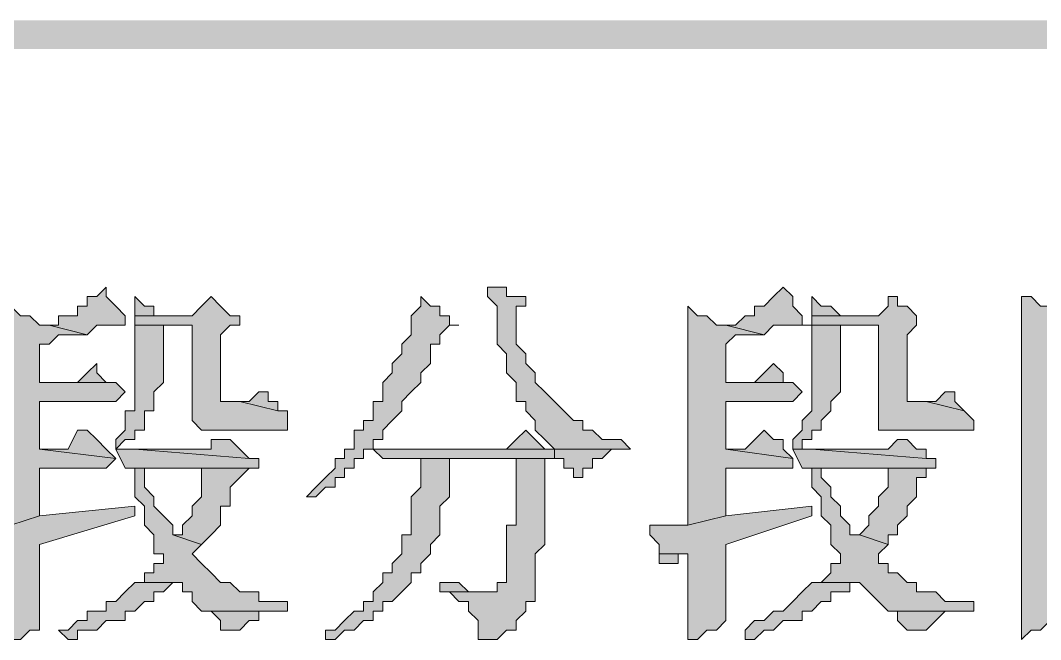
# Model space of a CAD drawing. Header units: millimetres. Extents: x 6 to 291, y 4 to 206.
# Drawn here: x 238.845 to 243.374, y 9.906 to 12.658 of the extents above; entities that cross this region are included whole.
import ezdxf

# ---------------------------------------------------------------- set-up
doc = ezdxf.new("R2010")
doc.units = ezdxf.units.MM
doc.layers.add('C00-00-00', color=7, linetype='Continuous')

msp = doc.modelspace()

# ---------------------------------------------------------------- hatches: boundary and pattern name
at = {"layer": 'C00-00-00'}
h = msp.add_hatch(color=256, dxfattribs=at)
h.dxf.hatch_style = 2
h.paths.add_polyline_path([(139.784669, 12.657674), (139.784669, 12.530663), (286.342664, 12.657674)])
h = msp.add_hatch(color=256, dxfattribs=at)
h.dxf.hatch_style = 2
h.paths.add_polyline_path([(139.784669, 12.530663), (286.342664, 12.657674), (286.342664, 12.530663)])
h = msp.add_hatch(color=256, dxfattribs=at)
h.dxf.hatch_style = 2
h.paths.add_polyline_path([(139.784669, 12.657674), (139.784669, 12.530663), (286.342664, 12.657674)])
h = msp.add_hatch(color=256, dxfattribs=at)
h.dxf.hatch_style = 2
h.paths.add_polyline_path([(139.784669, 12.530663), (286.342664, 12.657674), (286.342664, 12.530663)])
h = msp.add_hatch(color=256, dxfattribs=at)
h.dxf.hatch_style = 2
h.paths.add_polyline_path([(239.22566, 11.472329), (239.183326, 11.429996), (239.140993, 11.429996), (239.140993, 11.387663), (239.09866, 11.387663), (239.09866, 11.345329), (239.056326, 11.345329), (239.013993, 11.345329), (239.013993, 11.302996), (238.97166, 11.302996), (239.140993, 11.260663), (239.183326, 11.302996), (239.22566, 11.302996), (239.310326, 11.302996), (239.310326, 11.345329), (239.267993, 11.387663), (239.22566, 11.429996)])
h = msp.add_hatch(color=256, dxfattribs=at)
h.dxf.hatch_style = 2
h.paths.add_polyline_path([(240.918999, 11.472329), (240.918999, 11.429996), (240.961333, 11.387663), (240.961333, 11.302996), (240.961333, 11.260663), (240.961333, 11.218329), (241.003666, 11.175996), (241.003666, 11.133663), (241.003666, 11.091329), (241.045999, 11.048996), (241.045999, 11.006663), (241.045999, 10.964329), (241.088333, 10.964329), (241.088333, 10.921996), (241.130666, 10.879663), (241.130666, 10.837329), (241.172999, 10.794996), (241.215333, 10.752663), (241.511666, 10.752663), (241.553999, 10.752663), (241.511666, 10.794996), (241.469333, 10.794996), (241.426999, 10.794996), (241.384666, 10.837329), (241.342333, 10.837329), (241.342333, 10.879663), (241.299999, 10.879663), (241.257666, 10.921996), (241.215333, 10.964329), (241.172999, 11.006663), (241.130666, 11.048996), (241.130666, 11.091329), (241.088333, 11.133663), (241.088333, 11.175996), (241.045999, 11.218329), (241.045999, 11.302996), (241.045999, 11.345329), (241.045999, 11.387663), (241.088333, 11.387663), (241.088333, 11.429996), (241.003666, 11.429996), (241.003666, 11.472329)])
h = msp.add_hatch(color=256, dxfattribs=at)
h.dxf.hatch_style = 2
h.paths.add_polyline_path([(242.231339, 11.472329), (242.189005, 11.429996), (242.146672, 11.387663), (242.104339, 11.387663), (242.104339, 11.345329), (242.062005, 11.345329), (242.019672, 11.302996), (241.977339, 11.302996), (242.146672, 11.260663), (242.189005, 11.302996), (242.231339, 11.302996), (242.273672, 11.302996), (242.358339, 11.302996), (242.316005, 11.302996), (242.316005, 11.345329), (242.273672, 11.387663), (242.273672, 11.429996)])
h = msp.add_hatch(color=256, dxfattribs=at)
h.dxf.hatch_style = 2
h.paths.add_polyline_path([(239.691329, 11.430003), (239.648996, 11.38767), (239.606662, 11.345336), (239.352662, 11.345336), (239.352662, 11.303003), (239.606662, 11.303003), (239.606662, 10.922003), (239.606662, 10.87967), (239.648996, 10.837336), (239.691329, 10.837336), (239.987662, 10.837336), (240.029996, 10.837336), (240.029996, 10.87967), (240.029996, 10.922003), (239.987662, 10.922003), (239.818329, 10.964336), (239.775996, 10.964336), (239.733662, 10.964336), (239.733662, 11.26067), (239.775996, 11.303003), (239.818329, 11.303003), (239.818329, 11.345336), (239.775996, 11.345336), (239.733662, 11.38767)])
h = msp.add_hatch(color=256, dxfattribs=at)
h.dxf.hatch_style = 2
h.paths.add_polyline_path([(239.352671, 11.430003), (239.352671, 11.38767), (239.352671, 11.345336), (239.479671, 11.345336), (239.437337, 11.345336), (239.437337, 11.38767), (239.395004, 11.38767)])
h = msp.add_hatch(color=256, dxfattribs=at)
h.dxf.hatch_style = 2
h.paths.add_polyline_path([(240.622667, 11.430003), (240.622667, 11.38767), (240.580334, 11.345336), (240.580334, 11.303003), (240.580334, 11.26067), (240.538001, 11.218336), (240.538001, 11.176003), (240.495667, 11.13367), (240.495667, 11.091336), (240.453334, 11.049003), (240.453334, 11.00667), (240.453334, 10.964336), (240.411001, 10.964336), (240.411001, 10.922003), (240.411001, 10.87967), (240.368667, 10.87967), (240.368667, 10.837336), (240.326334, 10.837336), (240.326334, 10.795003), (240.326334, 10.75267), (240.284001, 10.75267), (240.284001, 10.710336), (240.241667, 10.710336), (240.241667, 10.668003), (240.199334, 10.62567), (240.157001, 10.583336), (240.114667, 10.541003), (240.157001, 10.541003), (240.199334, 10.583336), (240.241667, 10.583336), (240.241667, 10.62567), (240.284001, 10.62567), (240.284001, 10.668003), (240.326334, 10.668003), (240.326334, 10.710336), (240.368667, 10.710336), (240.368667, 10.75267), (240.411001, 10.75267), (240.411001, 10.795003), (240.453334, 10.795003), (240.453334, 10.837336), (240.495667, 10.87967), (240.538001, 10.922003), (240.538001, 10.964336), (240.580334, 11.00667), (240.622667, 11.049003), (240.622667, 11.091336), (240.665001, 11.13367), (240.665001, 11.176003), (240.665001, 11.218336), (240.707334, 11.218336), (240.707334, 11.26067), (240.749667, 11.303003), (240.792001, 11.303003), (240.749667, 11.303003), (240.749667, 11.345336), (240.707334, 11.345336), (240.707334, 11.38767), (240.665001, 11.38767)])
h = msp.add_hatch(color=256, dxfattribs=at)
h.dxf.hatch_style = 2
h.paths.add_polyline_path([(242.358333, 11.430003), (242.358333, 11.345336), (242.485333, 11.345336), (242.443, 11.38767), (242.400667, 11.38767)])
h = msp.add_hatch(color=256, dxfattribs=at)
h.dxf.hatch_style = 2
h.paths.add_polyline_path([(242.697008, 11.430003), (242.697008, 11.38767), (242.654674, 11.345336), (242.358341, 11.345336), (242.358341, 11.303003), (242.654674, 11.303003), (242.654674, 10.922003), (242.654674, 10.837336), (242.697008, 10.837336), (242.739341, 10.837336), (242.993341, 10.837336), (243.035674, 10.837336), (243.078008, 10.837336), (243.078008, 10.87967), (243.035674, 10.922003), (242.866341, 10.964336), (242.781674, 10.964336), (242.781674, 11.26067), (242.824008, 11.303003), (242.824008, 11.345336), (242.781674, 11.38767), (242.739341, 11.38767), (242.739341, 11.430003)])
h = msp.add_hatch(color=256, dxfattribs=at)
h.dxf.hatch_style = 2
h.paths.add_polyline_path([(243.289672, 11.430003), (243.289672, 11.345336), (243.289672, 10.075336), (243.289672, 10.033003), (243.289672, 9.906003), (243.332005, 9.948336), (243.374339, 9.948336), (243.416672, 9.99067), (243.416672, 10.075336), (244.305672, 10.075336), (244.432672, 10.075336), (244.432672, 10.11767), (243.416672, 10.11767), (243.416672, 11.303003), (244.305672, 11.303003), (244.475005, 11.303003), (244.475005, 11.345336), (243.459005, 11.345336), (243.416672, 11.38767), (243.374339, 11.38767), (243.332005, 11.430003)])
h = msp.add_hatch(color=256, dxfattribs=at)
h.dxf.hatch_style = 2
h.paths.add_polyline_path([(238.802333, 11.387677), (238.802333, 10.41401), (238.929333, 10.456343), (238.929333, 10.66801), (239.225666, 10.66801), (239.267999, 10.710343), (238.929333, 10.752677), (238.929333, 10.964343), (239.267999, 10.964343), (239.310333, 11.006677), (239.267999, 11.04901), (238.929333, 11.04901), (238.929333, 11.218343), (238.971666, 11.218343), (239.013999, 11.260677), (239.056333, 11.260677), (239.098666, 11.260677), (239.140999, 11.260677), (238.971666, 11.30301), (238.929333, 11.30301), (238.886999, 11.345343), (238.844666, 11.345343)])
h = msp.add_hatch(color=256, dxfattribs=at)
h.dxf.hatch_style = 2
h.paths.add_polyline_path([(241.807996, 11.387677), (241.807996, 10.41401), (241.977329, 10.456343), (241.977329, 10.66801), (242.231329, 10.66801), (242.273662, 10.66801), (242.273662, 10.710343), (241.977329, 10.752677), (241.977329, 10.964343), (242.273662, 10.964343), (242.315996, 11.006677), (242.273662, 11.04901), (241.977329, 11.04901), (241.977329, 11.218343), (242.019662, 11.260677), (242.061996, 11.260677), (242.104329, 11.260677), (242.146662, 11.260677), (241.977329, 11.30301), (241.934996, 11.30301), (241.892662, 11.345343), (241.850329, 11.345343)])
h = msp.add_hatch(color=256, dxfattribs=at)
h.dxf.hatch_style = 2
h.paths.add_polyline_path([(239.310328, 11.303008), (239.268002, 11.303008)])
h = msp.add_hatch(color=256, dxfattribs=at)
h.dxf.hatch_style = 2
h.paths.add_polyline_path([(239.352671, 11.303008), (239.352671, 11.091342), (239.352671, 11.049008), (239.352671, 10.922008), (239.310337, 10.922008), (239.310337, 10.879675), (239.310337, 10.837342), (239.268004, 10.795008), (239.268004, 10.752675), (239.310337, 10.795008), (239.352671, 10.795008), (239.352671, 10.837342), (239.395004, 10.837342), (239.395004, 10.879675), (239.395004, 10.922008), (239.437337, 10.922008), (239.437337, 10.964342), (239.437337, 11.006675), (239.479671, 11.049008), (239.479671, 11.176008), (239.479671, 11.218342), (239.479671, 11.303008), (239.606671, 11.303008)])
h = msp.add_hatch(color=256, dxfattribs=at)
h.dxf.hatch_style = 2
h.paths.add_polyline_path([(242.358333, 11.303008), (242.273665, 11.303008), (242.316007, 11.303008)])
h = msp.add_hatch(color=256, dxfattribs=at)
h.dxf.hatch_style = 2
h.paths.add_polyline_path([(242.358333, 11.303008), (242.358333, 11.006675), (242.358333, 10.964342), (242.358333, 10.922008), (242.316, 10.879675), (242.316, 10.837342), (242.273667, 10.795008), (242.273667, 10.752675), (242.316, 10.752675), (242.316, 10.795008), (242.358333, 10.795008), (242.358333, 10.837342), (242.400667, 10.837342), (242.400667, 10.879675), (242.443, 10.922008), (242.443, 10.964342), (242.485333, 11.006675), (242.485333, 11.091342), (242.485333, 11.133675), (242.485333, 11.303008), (242.654667, 11.303008)])
h = msp.add_hatch(color=256, dxfattribs=at)
h.dxf.hatch_style = 2
h.paths.add_polyline_path([(239.183333, 11.133671), (239.141, 11.091338), (239.098667, 11.049004), (238.929333, 11.049004), (239.268, 11.049004), (239.225667, 11.049004), (239.183333, 11.091338)])
h = msp.add_hatch(color=256, dxfattribs=at)
h.dxf.hatch_style = 2
h.paths.add_polyline_path([(242.188996, 11.133671), (242.146663, 11.091338), (242.104329, 11.049004), (241.977329, 11.049004), (242.273663, 11.049004), (242.231329, 11.049004), (242.231329, 11.091338)])
h = msp.add_hatch(color=256, dxfattribs=at)
h.dxf.hatch_style = 2
h.paths.add_polyline_path([(239.945335, 11.006676), (239.903001, 11.006676), (239.860668, 10.964343), (239.818335, 10.964343), (239.987668, 10.92201), (239.987668, 10.964343), (239.945335, 10.964343)])
h = msp.add_hatch(color=256, dxfattribs=at)
h.dxf.hatch_style = 2
h.paths.add_polyline_path([(242.950997, 11.006676), (242.908664, 10.964343), (242.866331, 10.964343), (243.035664, 10.92201), (242.993331, 10.964343), (242.993331, 11.006676)])
h = msp.add_hatch(color=256, dxfattribs=at)
h.dxf.hatch_style = 2
h.paths.add_polyline_path([(239.141007, 10.837339), (239.098674, 10.837339), (239.05634, 10.752672), (238.92934, 10.752672), (239.268007, 10.710339), (239.225674, 10.752672), (239.18334, 10.795006)])
h = msp.add_hatch(color=256, dxfattribs=at)
h.dxf.hatch_style = 2
h.paths.add_polyline_path([(241.088337, 10.837339), (241.046003, 10.795006), (241.00367, 10.752672), (240.49567, 10.752672), (241.173003, 10.752672), (241.13067, 10.795006)])
h = msp.add_hatch(color=256, dxfattribs=at)
h.dxf.hatch_style = 2
h.paths.add_polyline_path([(242.14667, 10.837339), (242.062003, 10.752672), (241.977337, 10.752672), (242.27367, 10.710339), (242.231337, 10.752672), (242.231337, 10.795006), (242.189003, 10.795006)])
h = msp.add_hatch(color=256, dxfattribs=at)
h.dxf.hatch_style = 2
h.paths.add_polyline_path([(239.733671, 10.794997), (239.691338, 10.794997), (239.691338, 10.752663), (239.352671, 10.752663), (239.860671, 10.71033), (239.818338, 10.752663), (239.776004, 10.794997)])
h = msp.add_hatch(color=256, dxfattribs=at)
h.dxf.hatch_style = 2
h.paths.add_polyline_path([(242.78166, 10.794997), (242.739327, 10.794997), (242.696994, 10.752663), (242.358327, 10.752663), (242.866327, 10.71033), (242.866327, 10.752663), (242.823994, 10.752663)])
h = msp.add_hatch(color=256, dxfattribs=at)
h.dxf.hatch_style = 2
h.paths.add_polyline_path([(239.268002, 10.75267), (239.310335, 10.668004), (239.903002, 10.668004), (239.903002, 10.710337), (239.860669, 10.710337), (239.352669, 10.75267)])
h = msp.add_hatch(color=256, dxfattribs=at)
h.dxf.hatch_style = 2
h.paths.add_polyline_path([(240.411004, 10.75267), (240.453337, 10.710337), (241.215337, 10.710337), (241.215337, 10.75267), (241.173004, 10.75267)])
h = msp.add_hatch(color=256, dxfattribs=at)
h.dxf.hatch_style = 2
h.paths.add_polyline_path([(241.215331, 10.75267), (241.215331, 10.710337), (241.257665, 10.710337), (241.257665, 10.668004), (241.299998, 10.668004), (241.299998, 10.62567), (241.342331, 10.62567), (241.342331, 10.668004), (241.384665, 10.668004), (241.384665, 10.710337), (241.426998, 10.710337), (241.469331, 10.75267), (241.511665, 10.75267)])
h = msp.add_hatch(color=256, dxfattribs=at)
h.dxf.hatch_style = 2
h.paths.add_polyline_path([(242.273665, 10.75267), (242.315998, 10.668004), (242.908665, 10.668004), (242.908665, 10.710337), (242.866331, 10.710337), (242.358331, 10.75267)])
h = msp.add_hatch(color=256, dxfattribs=at)
h.dxf.hatch_style = 2
h.paths.add_polyline_path([(240.622667, 10.710328), (240.622667, 10.583328), (240.580334, 10.540995), (240.580334, 10.498661), (240.580334, 10.456328), (240.580334, 10.371661), (240.538001, 10.371661), (240.538001, 10.329328), (240.538001, 10.286995), (240.495667, 10.244661), (240.495667, 10.202328), (240.453334, 10.202328), (240.453334, 10.159995), (240.411001, 10.117661), (240.411001, 10.075328), (240.368667, 10.075328), (240.368667, 10.032995), (240.326334, 10.032995), (240.284001, 9.990661), (240.241667, 9.948328), (240.199334, 9.948328), (240.199334, 9.905995), (240.241667, 9.905995), (240.284001, 9.948328), (240.326334, 9.948328), (240.368667, 9.990661), (240.411001, 9.990661), (240.411001, 10.032995), (240.453334, 10.032995), (240.453334, 10.075328), (240.495667, 10.075328), (240.538001, 10.117661), (240.580334, 10.159995), (240.580334, 10.202328), (240.622667, 10.202328), (240.622667, 10.244661), (240.665001, 10.286995), (240.665001, 10.329328), (240.707334, 10.371661), (240.707334, 10.413995), (240.707334, 10.456328), (240.707334, 10.498661), (240.749667, 10.540995), (240.749667, 10.625661), (240.749667, 10.667995), (240.749667, 10.710328), (241.046001, 10.710328)])
h = msp.add_hatch(color=256, dxfattribs=at)
h.dxf.hatch_style = 2
h.paths.add_polyline_path([(241.215331, 10.710328), (240.622665, 10.710328), (241.045998, 10.710328), (241.045998, 10.413995), (241.003665, 10.413995), (241.003665, 10.286995), (241.003665, 10.244661), (241.003665, 10.159995), (240.961331, 10.159995), (240.961331, 10.117661), (240.749665, 10.117661), (240.791998, 10.075328), (240.834331, 10.075328), (240.834331, 10.032995), (240.876665, 9.990661), (240.876665, 9.905995), (240.918998, 9.905995), (240.961331, 9.905995), (241.003665, 9.948328), (241.045998, 9.948328), (241.045998, 9.990661), (241.088331, 10.032995), (241.088331, 10.075328), (241.130665, 10.075328), (241.130665, 10.117661), (241.130665, 10.159995), (241.130665, 10.286995), (241.172998, 10.329328), (241.172998, 10.667995), (241.172998, 10.710328)])
h = msp.add_hatch(color=256, dxfattribs=at)
h.dxf.hatch_style = 2
h.paths.add_polyline_path([(239.394997, 10.668002), (239.352663, 10.668002), (239.352663, 10.625669), (239.352663, 10.583335), (239.352663, 10.541002), (239.394997, 10.498669), (239.394997, 10.456335), (239.394997, 10.414002), (239.43733, 10.371669), (239.43733, 10.329335), (239.43733, 10.287002), (239.479663, 10.287002), (239.479663, 10.244669), (239.43733, 10.244669), (239.43733, 10.202335), (239.394997, 10.202335), (239.394997, 10.160002), (239.521997, 10.160002), (239.56433, 10.160002), (239.56433, 10.117669), (239.606663, 10.117669), (239.606663, 10.075335), (239.648997, 10.033002), (239.987663, 10.033002), (240.029997, 10.033002), (240.029997, 10.075335), (239.987663, 10.075335), (239.94533, 10.075335), (239.902997, 10.075335), (239.902997, 10.117669), (239.860663, 10.117669), (239.81833, 10.117669), (239.775997, 10.160002), (239.733663, 10.160002), (239.69133, 10.202335), (239.648997, 10.244669), (239.606663, 10.287002), (239.648997, 10.329335), (239.521997, 10.371669), (239.521997, 10.414002), (239.479663, 10.456335), (239.43733, 10.498669), (239.43733, 10.541002), (239.394997, 10.583335), (239.394997, 10.625669)])
h = msp.add_hatch(color=256, dxfattribs=at)
h.dxf.hatch_style = 2
h.paths.add_polyline_path([(239.902992, 10.668002), (239.691326, 10.668002), (239.648992, 10.668002), (239.648992, 10.625669), (239.648992, 10.583335), (239.648992, 10.541002), (239.606659, 10.498669), (239.606659, 10.456335), (239.564326, 10.414002), (239.564326, 10.371669), (239.521992, 10.371669), (239.648992, 10.329335), (239.691326, 10.371669), (239.733659, 10.414002), (239.733659, 10.456335), (239.733659, 10.498669), (239.775992, 10.498669), (239.775992, 10.541002), (239.775992, 10.583335), (239.818326, 10.625669), (239.860659, 10.668002)])
h = msp.add_hatch(color=256, dxfattribs=at)
h.dxf.hatch_style = 2
h.paths.add_polyline_path([(242.40066, 10.668002), (242.358326, 10.668002), (242.358326, 10.625669), (242.358326, 10.583335), (242.40066, 10.541002), (242.40066, 10.498669), (242.40066, 10.456335), (242.442993, 10.414002), (242.442993, 10.371669), (242.442993, 10.329335), (242.485326, 10.287002), (242.485326, 10.244669), (242.442993, 10.244669), (242.442993, 10.202335), (242.40066, 10.160002), (242.569993, 10.160002), (242.612326, 10.117669), (242.65466, 10.075335), (242.696993, 10.033002), (242.993326, 10.033002), (243.077993, 10.033002), (243.077993, 10.075335), (243.03566, 10.075335), (242.993326, 10.075335), (242.950993, 10.075335), (242.90866, 10.117669), (242.866326, 10.117669), (242.823993, 10.117669), (242.823993, 10.160002), (242.78166, 10.160002), (242.739326, 10.202335), (242.696993, 10.202335), (242.696993, 10.244669), (242.65466, 10.244669), (242.65466, 10.287002), (242.696993, 10.329335), (242.569993, 10.371669), (242.52766, 10.371669), (242.52766, 10.414002), (242.485326, 10.456335), (242.485326, 10.498669), (242.442993, 10.541002), (242.442993, 10.583335), (242.40066, 10.625669)])
h = msp.add_hatch(color=256, dxfattribs=at)
h.dxf.hatch_style = 2
h.paths.add_polyline_path([(242.908671, 10.668002), (242.697004, 10.668002), (242.697004, 10.625669), (242.697004, 10.583335), (242.654671, 10.541002), (242.654671, 10.498669), (242.612338, 10.456335), (242.612338, 10.414002), (242.570004, 10.371669), (242.697004, 10.329335), (242.697004, 10.371669), (242.739338, 10.371669), (242.739338, 10.414002), (242.781671, 10.456335), (242.781671, 10.498669), (242.824004, 10.541002), (242.824004, 10.583335), (242.824004, 10.625669), (242.866338, 10.625669), (242.866338, 10.668002)])
h = msp.add_hatch(color=256, dxfattribs=at)
h.dxf.hatch_style = 2
h.paths.add_polyline_path([(239.352671, 10.498665), (238.929337, 10.456331), (238.802337, 10.413998), (238.760004, 10.413998), (238.633004, 10.413998), (238.633004, 10.371665), (238.633004, 10.329331), (238.675337, 10.286998), (238.802337, 10.286998), (238.802337, 9.905998), (238.844671, 9.905998), (238.887004, 9.948331), (238.929337, 9.948331), (238.929337, 9.990665), (238.929337, 10.329331), (239.352671, 10.456331)])
h = msp.add_hatch(color=256, dxfattribs=at)
h.dxf.hatch_style = 2
h.paths.add_polyline_path([(242.358333, 10.498665), (241.977333, 10.456331), (241.808, 10.413998), (241.638667, 10.413998), (241.638667, 10.371665), (241.681, 10.329331), (241.681, 10.286998), (241.808, 10.286998), (241.808, 9.905998), (241.850333, 9.905998), (241.892667, 9.948331), (241.935, 9.948331), (241.977333, 9.990665), (241.977333, 10.329331), (242.358333, 10.456331)])
h = msp.add_hatch(color=256, dxfattribs=at)
h.dxf.hatch_style = 2
h.paths.add_polyline_path([(241.681001, 10.287001), (241.681001, 10.244668), (241.723334, 10.244668), (241.765667, 10.244668), (241.765667, 10.287001), (241.808001, 10.287001)])
h = msp.add_hatch(color=256, dxfattribs=at)
h.dxf.hatch_style = 2
h.paths.add_polyline_path([(239.394997, 10.160006), (239.352663, 10.160006), (239.31033, 10.117673), (239.267997, 10.07534), (239.225663, 10.07534), (239.225663, 10.033006), (239.18333, 10.033006), (239.140997, 10.033006), (239.140997, 9.990673), (239.098663, 9.990673), (239.05633, 9.94834), (239.013997, 9.94834), (239.05633, 9.906006), (239.098663, 9.906006), (239.098663, 9.94834), (239.140997, 9.94834), (239.18333, 9.94834), (239.225663, 9.990673), (239.267997, 9.990673), (239.31033, 9.990673), (239.31033, 10.033006), (239.352663, 10.033006), (239.394997, 10.07534), (239.43733, 10.07534), (239.43733, 10.117673), (239.479663, 10.117673), (239.521997, 10.160006)])
h = msp.add_hatch(color=256, dxfattribs=at)
h.dxf.hatch_style = 2
h.paths.add_polyline_path([(240.707336, 10.160006), (240.707336, 10.117673), (240.919003, 10.117673), (240.834336, 10.117673), (240.792003, 10.160006), (240.749669, 10.160006)])
h = msp.add_hatch(color=256, dxfattribs=at)
h.dxf.hatch_style = 2
h.paths.add_polyline_path([(242.40066, 10.160006), (242.358326, 10.160006), (242.315993, 10.117673), (242.27366, 10.07534), (242.231326, 10.033006), (242.188993, 10.033006), (242.14666, 9.990673), (242.104326, 9.990673), (242.061993, 9.94834), (242.061993, 9.906006), (242.104326, 9.906006), (242.14666, 9.94834), (242.188993, 9.94834), (242.231326, 9.990673), (242.27366, 9.990673), (242.315993, 9.990673), (242.315993, 10.033006), (242.358326, 10.033006), (242.40066, 10.07534), (242.442993, 10.07534), (242.442993, 10.117673), (242.485326, 10.117673), (242.52766, 10.117673), (242.52766, 10.160006), (242.569993, 10.160006)])
h = msp.add_hatch(color=256, dxfattribs=at)
h.dxf.hatch_style = 2
h.paths.add_polyline_path([(239.649003, 10.032995), (239.691336, 10.032995), (239.733669, 9.990662), (239.733669, 9.948329), (239.776003, 9.948329), (239.818336, 9.948329), (239.860669, 9.990662), (239.903003, 9.990662), (239.903003, 10.032995), (239.987669, 10.032995)])
h = msp.add_hatch(color=256, dxfattribs=at)
h.dxf.hatch_style = 2
h.paths.add_polyline_path([(242.697008, 10.032995), (242.739341, 10.032995), (242.739341, 9.990662), (242.781674, 9.948329), (242.824008, 9.948329), (242.866341, 9.948329), (242.908674, 9.990662), (242.951008, 10.032995), (242.993341, 10.032995)])

# ---------------------------------------------------------------- linework, layer by layer
at = {"layer": 'C00-00-00', "lineweight": 13}
for points in [[(239.22566, 11.472329), (239.183326, 11.429996), (239.140993, 11.429996), (239.140993, 11.387663), (239.09866, 11.387663), (239.09866, 11.345329), (239.056326, 11.345329), (239.013993, 11.345329), (239.013993, 11.302996), (238.97166, 11.302996), (239.140993, 11.260663), (239.183326, 11.302996), (239.22566, 11.302996), (239.310326, 11.302996), (239.310326, 11.345329), (239.267993, 11.387663), (239.22566, 11.429996)], [(240.918999, 11.472329), (240.918999, 11.429996), (240.961333, 11.387663), (240.961333, 11.302996), (240.961333, 11.260663), (240.961333, 11.218329), (241.003666, 11.175996), (241.003666, 11.133663), (241.003666, 11.091329), (241.045999, 11.048996), (241.045999, 11.006663), (241.045999, 10.964329), (241.088333, 10.964329), (241.088333, 10.921996), (241.130666, 10.879663), (241.130666, 10.837329), (241.172999, 10.794996), (241.215333, 10.752663), (241.511666, 10.752663), (241.553999, 10.752663), (241.511666, 10.794996), (241.469333, 10.794996), (241.426999, 10.794996), (241.384666, 10.837329), (241.342333, 10.837329), (241.342333, 10.879663), (241.299999, 10.879663), (241.257666, 10.921996), (241.215333, 10.964329), (241.172999, 11.006663), (241.130666, 11.048996), (241.130666, 11.091329), (241.088333, 11.133663), (241.088333, 11.175996), (241.045999, 11.218329), (241.045999, 11.302996), (241.045999, 11.345329), (241.045999, 11.387663), (241.088333, 11.387663), (241.088333, 11.429996), (241.003666, 11.429996), (241.003666, 11.472329)], [(242.231339, 11.472329), (242.189005, 11.429996), (242.146672, 11.387663), (242.104339, 11.387663), (242.104339, 11.345329), (242.062005, 11.345329), (242.019672, 11.302996), (241.977339, 11.302996), (242.146672, 11.260663), (242.189005, 11.302996), (242.231339, 11.302996), (242.273672, 11.302996), (242.358339, 11.302996), (242.316005, 11.302996), (242.316005, 11.345329), (242.273672, 11.387663), (242.273672, 11.429996)], [(239.691329, 11.430003), (239.648996, 11.38767), (239.606662, 11.345336), (239.352662, 11.345336), (239.352662, 11.303003), (239.606662, 11.303003), (239.606662, 10.922003), (239.606662, 10.87967), (239.648996, 10.837336), (239.691329, 10.837336), (239.987662, 10.837336), (240.029996, 10.837336), (240.029996, 10.87967), (240.029996, 10.922003), (239.987662, 10.922003), (239.818329, 10.964336), (239.775996, 10.964336), (239.733662, 10.964336), (239.733662, 11.26067), (239.775996, 11.303003), (239.818329, 11.303003), (239.818329, 11.345336), (239.775996, 11.345336), (239.733662, 11.38767)], [(239.352671, 11.430003), (239.352671, 11.38767), (239.352671, 11.345336), (239.479671, 11.345336), (239.437337, 11.345336), (239.437337, 11.38767), (239.395004, 11.38767)], [(240.622667, 11.430003), (240.622667, 11.38767), (240.580334, 11.345336), (240.580334, 11.303003), (240.580334, 11.26067), (240.538001, 11.218336), (240.538001, 11.176003), (240.495667, 11.13367), (240.495667, 11.091336), (240.453334, 11.049003), (240.453334, 11.00667), (240.453334, 10.964336), (240.411001, 10.964336), (240.411001, 10.922003), (240.411001, 10.87967), (240.368667, 10.87967), (240.368667, 10.837336), (240.326334, 10.837336), (240.326334, 10.795003), (240.326334, 10.75267), (240.284001, 10.75267), (240.284001, 10.710336), (240.241667, 10.710336), (240.241667, 10.668003), (240.199334, 10.62567), (240.157001, 10.583336), (240.114667, 10.541003), (240.157001, 10.541003), (240.199334, 10.583336), (240.241667, 10.583336), (240.241667, 10.62567), (240.284001, 10.62567), (240.284001, 10.668003), (240.326334, 10.668003), (240.326334, 10.710336), (240.368667, 10.710336), (240.368667, 10.75267), (240.411001, 10.75267), (240.411001, 10.795003), (240.453334, 10.795003), (240.453334, 10.837336), (240.495667, 10.87967), (240.538001, 10.922003), (240.538001, 10.964336), (240.580334, 11.00667), (240.622667, 11.049003), (240.622667, 11.091336), (240.665001, 11.13367), (240.665001, 11.176003), (240.665001, 11.218336), (240.707334, 11.218336), (240.707334, 11.26067), (240.749667, 11.303003), (240.792001, 11.303003), (240.749667, 11.303003), (240.749667, 11.345336), (240.707334, 11.345336), (240.707334, 11.38767), (240.665001, 11.38767)], [(242.358333, 11.430003), (242.358333, 11.345336), (242.485333, 11.345336), (242.443, 11.38767), (242.400667, 11.38767)], [(242.697008, 11.430003), (242.697008, 11.38767), (242.654674, 11.345336), (242.358341, 11.345336), (242.358341, 11.303003), (242.654674, 11.303003), (242.654674, 10.922003), (242.654674, 10.837336), (242.697008, 10.837336), (242.739341, 10.837336), (242.993341, 10.837336), (243.035674, 10.837336), (243.078008, 10.837336), (243.078008, 10.87967), (243.035674, 10.922003), (242.866341, 10.964336), (242.781674, 10.964336), (242.781674, 11.26067), (242.824008, 11.303003), (242.824008, 11.345336), (242.781674, 11.38767), (242.739341, 11.38767), (242.739341, 11.430003)], [(243.289672, 11.430003), (243.289672, 11.345336), (243.289672, 10.075336), (243.289672, 10.033003), (243.289672, 9.906003), (243.332005, 9.948336), (243.374339, 9.948336), (243.416672, 9.99067), (243.416672, 10.075336), (244.305672, 10.075336), (244.432672, 10.075336), (244.432672, 10.11767), (243.416672, 10.11767), (243.416672, 11.303003), (244.305672, 11.303003), (244.475005, 11.303003), (244.475005, 11.345336), (243.459005, 11.345336), (243.416672, 11.38767), (243.374339, 11.38767), (243.332005, 11.430003)], [(238.802333, 11.387677), (238.802333, 10.41401), (238.929333, 10.456343), (238.929333, 10.66801), (239.225666, 10.66801), (239.267999, 10.710343), (238.929333, 10.752677), (238.929333, 10.964343), (239.267999, 10.964343), (239.310333, 11.006677), (239.267999, 11.04901), (238.929333, 11.04901), (238.929333, 11.218343), (238.971666, 11.218343), (239.013999, 11.260677), (239.056333, 11.260677), (239.098666, 11.260677), (239.140999, 11.260677), (238.971666, 11.30301), (238.929333, 11.30301), (238.886999, 11.345343), (238.844666, 11.345343)], [(241.807996, 11.387677), (241.807996, 10.41401), (241.977329, 10.456343), (241.977329, 10.66801), (242.231329, 10.66801), (242.273662, 10.66801), (242.273662, 10.710343), (241.977329, 10.752677), (241.977329, 10.964343), (242.273662, 10.964343), (242.315996, 11.006677), (242.273662, 11.04901), (241.977329, 11.04901), (241.977329, 11.218343), (242.019662, 11.260677), (242.061996, 11.260677), (242.104329, 11.260677), (242.146662, 11.260677), (241.977329, 11.30301), (241.934996, 11.30301), (241.892662, 11.345343), (241.850329, 11.345343)], [(239.310328, 11.303008), (239.268002, 11.303008)], [(239.352671, 11.303008), (239.352671, 11.091342), (239.352671, 11.049008), (239.352671, 10.922008), (239.310337, 10.922008), (239.310337, 10.879675), (239.310337, 10.837342), (239.268004, 10.795008), (239.268004, 10.752675), (239.310337, 10.795008), (239.352671, 10.795008), (239.352671, 10.837342), (239.395004, 10.837342), (239.395004, 10.879675), (239.395004, 10.922008), (239.437337, 10.922008), (239.437337, 10.964342), (239.437337, 11.006675), (239.479671, 11.049008), (239.479671, 11.176008), (239.479671, 11.218342), (239.479671, 11.303008), (239.606671, 11.303008)], [(242.358333, 11.303008), (242.273665, 11.303008), (242.316007, 11.303008)], [(242.358333, 11.303008), (242.358333, 11.006675), (242.358333, 10.964342), (242.358333, 10.922008), (242.316, 10.879675), (242.316, 10.837342), (242.273667, 10.795008), (242.273667, 10.752675), (242.316, 10.752675), (242.316, 10.795008), (242.358333, 10.795008), (242.358333, 10.837342), (242.400667, 10.837342), (242.400667, 10.879675), (242.443, 10.922008), (242.443, 10.964342), (242.485333, 11.006675), (242.485333, 11.091342), (242.485333, 11.133675), (242.485333, 11.303008), (242.654667, 11.303008)], [(239.183333, 11.133671), (239.141, 11.091338), (239.098667, 11.049004), (238.929333, 11.049004), (239.268, 11.049004), (239.225667, 11.049004), (239.183333, 11.091338)], [(242.188996, 11.133671), (242.146663, 11.091338), (242.104329, 11.049004), (241.977329, 11.049004), (242.273663, 11.049004), (242.231329, 11.049004), (242.231329, 11.091338)], [(239.945335, 11.006676), (239.903001, 11.006676), (239.860668, 10.964343), (239.818335, 10.964343), (239.987668, 10.92201), (239.987668, 10.964343), (239.945335, 10.964343)], [(242.950997, 11.006676), (242.908664, 10.964343), (242.866331, 10.964343), (243.035664, 10.92201), (242.993331, 10.964343), (242.993331, 11.006676)], [(239.141007, 10.837339), (239.098674, 10.837339), (239.05634, 10.752672), (238.92934, 10.752672), (239.268007, 10.710339), (239.225674, 10.752672), (239.18334, 10.795006)], [(241.088337, 10.837339), (241.046003, 10.795006), (241.00367, 10.752672), (240.49567, 10.752672), (241.173003, 10.752672), (241.13067, 10.795006)], [(242.14667, 10.837339), (242.062003, 10.752672), (241.977337, 10.752672), (242.27367, 10.710339), (242.231337, 10.752672), (242.231337, 10.795006), (242.189003, 10.795006)], [(239.733671, 10.794997), (239.691338, 10.794997), (239.691338, 10.752663), (239.352671, 10.752663), (239.860671, 10.71033), (239.818338, 10.752663), (239.776004, 10.794997)], [(242.78166, 10.794997), (242.739327, 10.794997), (242.696994, 10.752663), (242.358327, 10.752663), (242.866327, 10.71033), (242.866327, 10.752663), (242.823994, 10.752663)], [(239.268002, 10.75267), (239.310335, 10.668004), (239.903002, 10.668004), (239.903002, 10.710337), (239.860669, 10.710337), (239.352669, 10.75267)], [(240.411004, 10.75267), (240.453337, 10.710337), (241.215337, 10.710337), (241.215337, 10.75267), (241.173004, 10.75267)], [(241.215331, 10.75267), (241.215331, 10.710337), (241.257665, 10.710337), (241.257665, 10.668004), (241.299998, 10.668004), (241.299998, 10.62567), (241.342331, 10.62567), (241.342331, 10.668004), (241.384665, 10.668004), (241.384665, 10.710337), (241.426998, 10.710337), (241.469331, 10.75267), (241.511665, 10.75267)], [(242.273665, 10.75267), (242.315998, 10.668004), (242.908665, 10.668004), (242.908665, 10.710337), (242.866331, 10.710337), (242.358331, 10.75267)], [(240.622667, 10.710328), (240.622667, 10.583328), (240.580334, 10.540995), (240.580334, 10.498661), (240.580334, 10.456328), (240.580334, 10.371661), (240.538001, 10.371661), (240.538001, 10.329328), (240.538001, 10.286995), (240.495667, 10.244661), (240.495667, 10.202328), (240.453334, 10.202328), (240.453334, 10.159995), (240.411001, 10.117661), (240.411001, 10.075328), (240.368667, 10.075328), (240.368667, 10.032995), (240.326334, 10.032995), (240.284001, 9.990661), (240.241667, 9.948328), (240.199334, 9.948328), (240.199334, 9.905995), (240.241667, 9.905995), (240.284001, 9.948328), (240.326334, 9.948328), (240.368667, 9.990661), (240.411001, 9.990661), (240.411001, 10.032995), (240.453334, 10.032995), (240.453334, 10.075328), (240.495667, 10.075328), (240.538001, 10.117661), (240.580334, 10.159995), (240.580334, 10.202328), (240.622667, 10.202328), (240.622667, 10.244661), (240.665001, 10.286995), (240.665001, 10.329328), (240.707334, 10.371661), (240.707334, 10.413995), (240.707334, 10.456328), (240.707334, 10.498661), (240.749667, 10.540995), (240.749667, 10.625661), (240.749667, 10.667995), (240.749667, 10.710328), (241.046001, 10.710328)], [(241.215331, 10.710328), (240.622665, 10.710328), (241.045998, 10.710328), (241.045998, 10.413995), (241.003665, 10.413995), (241.003665, 10.286995), (241.003665, 10.244661), (241.003665, 10.159995), (240.961331, 10.159995), (240.961331, 10.117661), (240.749665, 10.117661), (240.791998, 10.075328), (240.834331, 10.075328), (240.834331, 10.032995), (240.876665, 9.990661), (240.876665, 9.905995), (240.918998, 9.905995), (240.961331, 9.905995), (241.003665, 9.948328), (241.045998, 9.948328), (241.045998, 9.990661), (241.088331, 10.032995), (241.088331, 10.075328), (241.130665, 10.075328), (241.130665, 10.117661), (241.130665, 10.159995), (241.130665, 10.286995), (241.172998, 10.329328), (241.172998, 10.667995), (241.172998, 10.710328)], [(239.394997, 10.668002), (239.352663, 10.668002), (239.352663, 10.625669), (239.352663, 10.583335), (239.352663, 10.541002), (239.394997, 10.498669), (239.394997, 10.456335), (239.394997, 10.414002), (239.43733, 10.371669), (239.43733, 10.329335), (239.43733, 10.287002), (239.479663, 10.287002), (239.479663, 10.244669), (239.43733, 10.244669), (239.43733, 10.202335), (239.394997, 10.202335), (239.394997, 10.160002), (239.521997, 10.160002), (239.56433, 10.160002), (239.56433, 10.117669), (239.606663, 10.117669), (239.606663, 10.075335), (239.648997, 10.033002), (239.987663, 10.033002), (240.029997, 10.033002), (240.029997, 10.075335), (239.987663, 10.075335), (239.94533, 10.075335), (239.902997, 10.075335), (239.902997, 10.117669), (239.860663, 10.117669), (239.81833, 10.117669), (239.775997, 10.160002), (239.733663, 10.160002), (239.69133, 10.202335), (239.648997, 10.244669), (239.606663, 10.287002), (239.648997, 10.329335), (239.521997, 10.371669), (239.521997, 10.414002), (239.479663, 10.456335), (239.43733, 10.498669), (239.43733, 10.541002), (239.394997, 10.583335), (239.394997, 10.625669)], [(239.902992, 10.668002), (239.691326, 10.668002), (239.648992, 10.668002), (239.648992, 10.625669), (239.648992, 10.583335), (239.648992, 10.541002), (239.606659, 10.498669), (239.606659, 10.456335), (239.564326, 10.414002), (239.564326, 10.371669), (239.521992, 10.371669), (239.648992, 10.329335), (239.691326, 10.371669), (239.733659, 10.414002), (239.733659, 10.456335), (239.733659, 10.498669), (239.775992, 10.498669), (239.775992, 10.541002), (239.775992, 10.583335), (239.818326, 10.625669), (239.860659, 10.668002)], [(242.40066, 10.668002), (242.358326, 10.668002), (242.358326, 10.625669), (242.358326, 10.583335), (242.40066, 10.541002), (242.40066, 10.498669), (242.40066, 10.456335), (242.442993, 10.414002), (242.442993, 10.371669), (242.442993, 10.329335), (242.485326, 10.287002), (242.485326, 10.244669), (242.442993, 10.244669), (242.442993, 10.202335), (242.40066, 10.160002), (242.569993, 10.160002), (242.612326, 10.117669), (242.65466, 10.075335), (242.696993, 10.033002), (242.993326, 10.033002), (243.077993, 10.033002), (243.077993, 10.075335), (243.03566, 10.075335), (242.993326, 10.075335), (242.950993, 10.075335), (242.90866, 10.117669), (242.866326, 10.117669), (242.823993, 10.117669), (242.823993, 10.160002), (242.78166, 10.160002), (242.739326, 10.202335), (242.696993, 10.202335), (242.696993, 10.244669), (242.65466, 10.244669), (242.65466, 10.287002), (242.696993, 10.329335), (242.569993, 10.371669), (242.52766, 10.371669), (242.52766, 10.414002), (242.485326, 10.456335), (242.485326, 10.498669), (242.442993, 10.541002), (242.442993, 10.583335), (242.40066, 10.625669)], [(242.908671, 10.668002), (242.697004, 10.668002), (242.697004, 10.625669), (242.697004, 10.583335), (242.654671, 10.541002), (242.654671, 10.498669), (242.612338, 10.456335), (242.612338, 10.414002), (242.570004, 10.371669), (242.697004, 10.329335), (242.697004, 10.371669), (242.739338, 10.371669), (242.739338, 10.414002), (242.781671, 10.456335), (242.781671, 10.498669), (242.824004, 10.541002), (242.824004, 10.583335), (242.824004, 10.625669), (242.866338, 10.625669), (242.866338, 10.668002)], [(239.352671, 10.498665), (238.929337, 10.456331), (238.802337, 10.413998), (238.760004, 10.413998), (238.633004, 10.413998), (238.633004, 10.371665), (238.633004, 10.329331), (238.675337, 10.286998), (238.802337, 10.286998), (238.802337, 9.905998), (238.844671, 9.905998), (238.887004, 9.948331), (238.929337, 9.948331), (238.929337, 9.990665), (238.929337, 10.329331), (239.352671, 10.456331)], [(242.358333, 10.498665), (241.977333, 10.456331), (241.808, 10.413998), (241.638667, 10.413998), (241.638667, 10.371665), (241.681, 10.329331), (241.681, 10.286998), (241.808, 10.286998), (241.808, 9.905998), (241.850333, 9.905998), (241.892667, 9.948331), (241.935, 9.948331), (241.977333, 9.990665), (241.977333, 10.329331), (242.358333, 10.456331)], [(241.681001, 10.287001), (241.681001, 10.244668), (241.723334, 10.244668), (241.765667, 10.244668), (241.765667, 10.287001), (241.808001, 10.287001)], [(239.394997, 10.160006), (239.352663, 10.160006), (239.31033, 10.117673), (239.267997, 10.07534), (239.225663, 10.07534), (239.225663, 10.033006), (239.18333, 10.033006), (239.140997, 10.033006), (239.140997, 9.990673), (239.098663, 9.990673), (239.05633, 9.94834), (239.013997, 9.94834), (239.05633, 9.906006), (239.098663, 9.906006), (239.098663, 9.94834), (239.140997, 9.94834), (239.18333, 9.94834), (239.225663, 9.990673), (239.267997, 9.990673), (239.31033, 9.990673), (239.31033, 10.033006), (239.352663, 10.033006), (239.394997, 10.07534), (239.43733, 10.07534), (239.43733, 10.117673), (239.479663, 10.117673), (239.521997, 10.160006)], [(240.707336, 10.160006), (240.707336, 10.117673), (240.919003, 10.117673), (240.834336, 10.117673), (240.792003, 10.160006), (240.749669, 10.160006)], [(242.40066, 10.160006), (242.358326, 10.160006), (242.315993, 10.117673), (242.27366, 10.07534), (242.231326, 10.033006), (242.188993, 10.033006), (242.14666, 9.990673), (242.104326, 9.990673), (242.061993, 9.94834), (242.061993, 9.906006), (242.104326, 9.906006), (242.14666, 9.94834), (242.188993, 9.94834), (242.231326, 9.990673), (242.27366, 9.990673), (242.315993, 9.990673), (242.315993, 10.033006), (242.358326, 10.033006), (242.40066, 10.07534), (242.442993, 10.07534), (242.442993, 10.117673), (242.485326, 10.117673), (242.52766, 10.117673), (242.52766, 10.160006), (242.569993, 10.160006)], [(239.649003, 10.032995), (239.691336, 10.032995), (239.733669, 9.990662), (239.733669, 9.948329), (239.776003, 9.948329), (239.818336, 9.948329), (239.860669, 9.990662), (239.903003, 9.990662), (239.903003, 10.032995), (239.987669, 10.032995)], [(242.697008, 10.032995), (242.739341, 10.032995), (242.739341, 9.990662), (242.781674, 9.948329), (242.824008, 9.948329), (242.866341, 9.948329), (242.908674, 9.990662), (242.951008, 10.032995), (242.993341, 10.032995)]]:
    msp.add_lwpolyline(points, close=True, dxfattribs=at)

doc.saveas('drawing.dxf')
